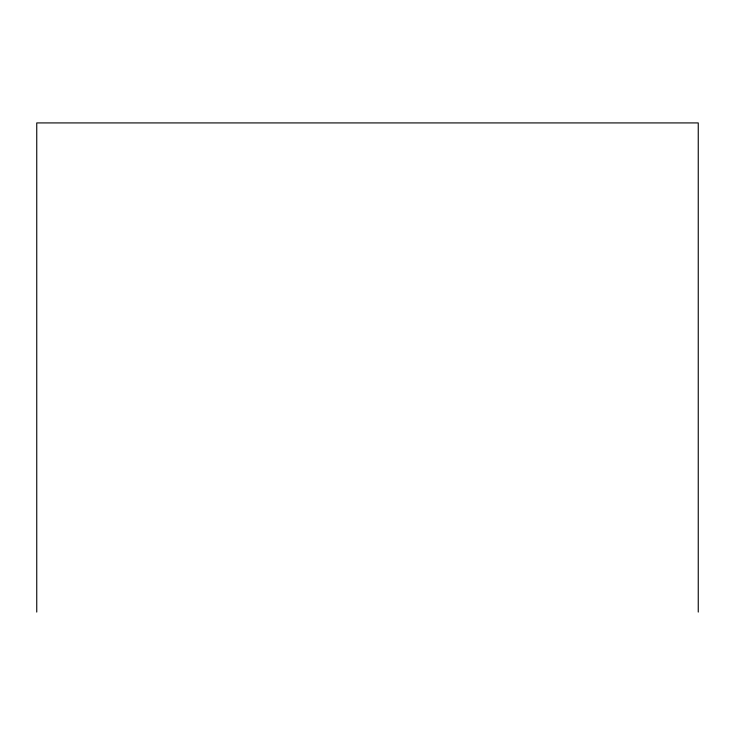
<?xml version="1.0" encoding="UTF-8"?>
<svg xmlns="http://www.w3.org/2000/svg" width="735" height="735" viewBox="0 0 735 735"><rect width="100%" height="100%" fill="white"/><g stroke="black" fill="none" stroke-linecap="round" stroke-linejoin="round"><path stroke-width="1.1" d="M698.25 612.08L698.25 122.92L36.75 122.92L36.75 612.08"/></g></svg>
